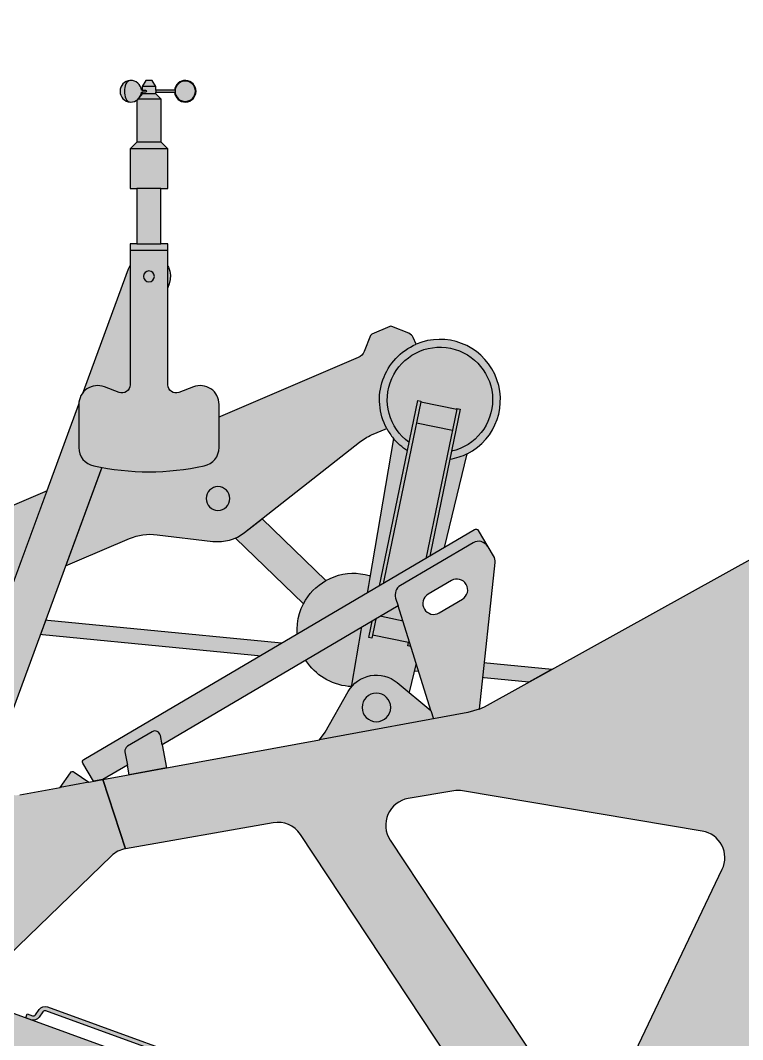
# Model space of a CAD drawing. Extents: x -6800 to 10151, y -13800 to 22163.
# Drawn here: x 7633 to 8971, y 20274 to 22163 of the extents above; entities that cross this region are included whole.
import ezdxf
from ezdxf.enums import TextEntityAlignment as Align

# ---------------------------------------------------------------- set-up
doc = ezdxf.new("R2010")
doc.units = 0
doc.header["$LTSCALE"] = 46.255
doc.set_wipeout_variables(frame=1)
doc.layers.get('0').update_dxf_attribs({"color": 190, "linetype": 'CONTINUOUS'})
doc.layers.get('Defpoints').update_dxf_attribs({"linetype": 'CONTINUOUS'})
doc.layers.add('Техника. Кран LR 1200', color=250, linetype='CONTINUOUS')
doc.layers.add('Техника. Кран LR 1200 Штриховка', color=7, linetype='CONTINUOUS', true_color=0xffd147)
doc.styles.get("Standard").update_dxf_attribs({"font": 'txt', "width": 0.64})

# ---------------------------------------------------------------- blocks, each defined once
blk = doc.blocks.new('LR 1200-20250102.103219')
at = {"color": 0, "linetype": 'ByBlock', "lineweight": -2, "transparency": 16777216}
blk.add_wipeout([(-102.30769230808079, -351.2005176275889), (-113.30757250909039, -346.8019744087615), (-122.21000947063078, -338.9858907967307), (-127.99507790164176, -328.64773186329484), (-129.99999999995623, -316.97190922571826), (-129.99999999995634, -316.97190922571826), (-129.9999999999709, -237.28336810521068), (-129.9999999999709, -237.28336810521068), (-125.97456731117876, -220.98685989384245), (-114.82421829234573, -208.4389515034611), (-99.11380891100868, -202.52597211181865), (-82.45712176591041, -204.60805317784616), (-55.37551924315625, -215.00370639740498), (-55.37551924315625, -215.00370639740498), (-48.23693903811568, -215.8960268542786), (-41.50390644611633, -213.3618928292857), (-36.72518543805501, -207.98421780482897), (-35.00000000002183, -200.9999999999527), (-35.00000000001461, 59.999999999989086), (-22.249999999934573, 59.999999999992724), (-22.24999999992724, 163.00000000006185), (-34.99984981246962, 163), (-34.99999999998539, 236), (-22.5, 248.50000000007628), (-22.4999999999782, 328.00000000001796), (-12.49999999994904, 338.0000000000073), (-12.498277126011033, 341.00000000007276), (-47.33896267916856, 341.00000000002524), (-47.33896267916856, 341.00000000002524), (-56.47007082053892, 326.1466211214547), (-73.78534581851522, 324.1018101902862), (-86.12517867462657, 336.41962351420875), (-84.11129641822197, 353.7385229670349), (-69.27424956417002, 362.8961449646081), (-52.89019372155775, 356.93269678876754), (-47.33896267925593, 345.00000000005093), (-12.498276831305759, 345.00000000000364), (-12.499999999956344, 351.7416697508597), (-5.999999999941821, 362.9999999999782), (5.999836457609433, 362.9999999999927), (12.500000000014523, 351.7416697508452), (12.499999999985391, 345.0000000000073), (13.736667434473901, 345.00000000004366), (13.736667434473901, 345.00000000004366), (22.87215895354015, 359.84625668674335), (40.18494731862626, 361.87994838610234), (52.512190634693866, 349.55486765091973), (50.481536433188694, 332.24172274838315), (35.63688276416798, 323.1036266474914), (19.264558849213017, 329.08823628606433), (13.735497008230567, 341.0000000000582), (12.500000000080007, 340.9999999999818), (12.500000000021828, 337.9999999999891), (15.188074029501877, 335.311925970487), (22.500000000014552, 326.4067345821859), (22.49999999998542, 248.5000000000182), (35.00000000005821, 236.0000000000217), (34.9998498124842, 163.00000000003274), (22.250000000043627, 162.9999999999709), (22.25000000003638, 60.000000000007276), (35.000000000029104, 60.0000000000108), (35.00000000003638, -201.00000000000364), (35.00000000003638, -201.00000000000364), (36.72518543806632, -207.98421780487251), (41.50390644612378, -213.3618928293219), (48.236939038117356, -215.89602685430737), (55.37551924314897, -215.00370639742687), (55.37551924314897, -215.00370639742687), (82.45712176594677, -204.60805317780262), (82.45712176594677, -204.60805317780262), (99.11380891106202, -202.52597211178568), (114.824218292411, -208.43895150344053), (125.97456731125247, -220.98685989383517), (130.0000000000509, -237.28336810521802), (130.0000000000509, -237.28336810521796), (130.00000000002908, -316.9719092257619), (130.00000000002908, -316.9719092257619), (127.99507790156422, -328.6477318635067), (122.21000947033224, -338.9858907970378), (113.30757250853424, -346.80197440906494), (102.30769230727302, -351.200517627778), (102.3076923072731, -351.200517627778), (102.30769230727302, -351.20051762777797), (51.438051879571645, -359.29265007672547), (-4.143032583669992e-10, -361.9999999999577), (-51.438051880395165, -359.29265007663014), (-102.30769230808158, -351.20051762758857)], dxfattribs=at)
at = {"layer": 'Техника. Кран LR 1200 Штриховка', "transparency": 16777216}
h = blk.add_hatch(color=256, dxfattribs=at)
h.dxf.hatch_style = 1
edge = h.paths.add_edge_path()
edge.add_arc((-95.00000000014704, -316.9719092258554), 34.99999999980933, 179.9999999997756, 257.9484765983774, ccw=False)
edge.add_line((-129.9999999999563, -316.9719092257183), (-129.9999999999709, -237.2833681052107))
edge.add_arc((-95.00000000000331, -237.2833681052107), 34.99999999996759, 68.99999999996669, 180.0000000000001, ccw=False)
edge.add_line((-82.45712176591041, -204.6080531778462), (-55.3755192431563, -215.003706397405))
edge.add_arc((-49.99999999996967, -201.0000000000056), 14.99999999994784, 248.9999999998943, 360.0000000002021)
edge.add_line((-35.00000000002183, -200.9999999999527), (-35.00000000001455, 59.99999999998909))
edge.add_line((-35.00000000001455, 59.99999999998909), (-22.24999999993452, 59.99999999999272))
edge.add_line((-22.24999999993452, 59.99999999999272), (-22.24999999992724, 163.0000000000618))
edge.add_line((-22.24999999992724, 163.0000000000618), (-34.99984981246962, 163))
edge.add_line((-34.99984981246962, 163), (-34.99999999998545, 236))
edge.add_line((-34.99999999998545, 236), (-22.5, 248.5000000000764))
edge.add_line((-22.5, 248.5000000000764), (-22.49999999997817, 328.0000000000182))
edge.add_line((-22.49999999997817, 328.0000000000182), (-12.49999999994907, 338.0000000000073))
edge.add_line((-12.49999999994907, 338.0000000000073), (-12.49827712601109, 341.0000000000728))
edge.add_line((-12.49827712601109, 341.0000000000728), (-47.33896267916862, 341.0000000000255))
edge.add_arc((-67.23871142132897, 342.9999999996038), 19.99999999998565, 5.7391704785583215, 354.26082952394313, ccw=False)
edge.add_line((-47.33896267925593, 345.0000000000509), (-12.4982768313057, 345.0000000000036))
edge.add_line((-12.4982768313057, 345.0000000000036), (-12.49999999995634, 351.7416697508597))
edge.add_line((-12.49999999995634, 351.7416697508597), (-5.999999999941792, 362.9999999999782))
edge.add_line((-5.999999999941792, 362.9999999999782), (5.99983645760949, 362.9999999999927))
edge.add_line((5.99983645760949, 362.9999999999927), (12.50000000001455, 351.7416697508452))
edge.add_line((12.50000000001455, 351.7416697508452), (12.49999999998545, 345.0000000000073))
edge.add_line((12.49999999998545, 345.0000000000073), (13.73666743447393, 345.0000000000437))
edge.add_arc((33.62757262655492, 342.9941796194536), 19.99178393139405, -174.2752278316135, 174.241697590583, ccw=False)
edge.add_line((13.7354970082306, 341.0000000000582), (12.50000000008004, 340.9999999999818))
edge.add_line((12.50000000008004, 340.9999999999818), (12.50000000002183, 337.9999999999891))
edge.add_line((12.50000000002183, 337.9999999999891), (15.18807402950188, 335.3119259704872))
edge.add_line((15.18807402950188, 335.3119259704872), (22.50000000001455, 326.4067345821859))
edge.add_line((22.50000000001455, 326.4067345821859), (22.49999999998545, 248.5000000000182))
edge.add_line((22.49999999998545, 248.5000000000182), (35.00000000005821, 236.0000000000218))
edge.add_line((35.00000000005821, 236.0000000000218), (34.99984981248417, 163.0000000000327))
edge.add_line((34.99984981248417, 163.0000000000327), (22.25000000004366, 162.9999999999709))
edge.add_line((22.25000000004366, 162.9999999999709), (22.25000000003638, 60.00000000000728))
edge.add_line((22.25000000003638, 60.00000000000728), (35.0000000000291, 60.00000000001091))
edge.add_line((35.0000000000291, 60.00000000001091), (35.00000000003638, -201.0000000000036))
edge.add_arc((49.99999999995448, -201.0000000000623), 14.9999999999181, 179.9999999997758, 291.0000000001816)
edge.add_line((55.37551924314903, -215.0037063974269), (82.4571217659468, -204.6080531778025))
edge.add_arc((95.00000000002949, -237.2833681052286), 35.00000000002144, 1.750777300912887e-11, 110.99999999998161, ccw=False)
edge.add_line((130.0000000000509, -237.283368105218), (130.0000000000291, -316.9719092257619))
edge.add_arc((94.99999999988384, -316.9719092255848), 35.00000000014526, 282.05152340059385, 359.99999999971004, ccw=False)
edge.add_arc((3.92239078169348e-11, 128.0000000001586), 490.0000000001164, 257.9484765987999, 282.0515234010942, ccw=False)
at = {"color": 0, "linetype": 'ByBlock', "lineweight": -2, "transparency": 16777216}
blk.add_lwpolyline([(-102.3076923080807, -351.2005176275889, -0.3538655878444235), (-129.9999999999563, -316.9719092257183), (-129.9999999999709, -237.2833681052107, -0.5261254514922199), (-82.45712176591041, -204.6080531778462), (-55.3755192431563, -215.003706397405, 0.5261254514937489), (-35.00000000002183, -200.9999999999527), (-35.00000000001455, 59.99999999998909), (-22.24999999993452, 59.99999999999272), (-22.24999999992724, 163.0000000000618), (-34.99984981246962, 163), (-34.99999999998545, 236), (-22.5, 248.5000000000764), (-22.49999999997817, 328.0000000000182), (-12.49999999994907, 338.0000000000073), (-12.49827712601109, 341.0000000000728), (-47.33896267916862, 341.0000000000255, -19.94987437092417), (-47.33896267925593, 345.0000000000509), (-12.4982768313057, 345.0000000000036), (-12.49999999995634, 351.7416697508597), (-5.999999999941792, 362.9999999999782), (5.99983645760949, 362.9999999999927), (12.50000000001455, 351.7416697508452), (12.49999999998545, 345.0000000000073), (13.73666743447393, 345.0000000000437, -19.9416367404538), (13.7354970082306, 341.0000000000582), (12.50000000008004, 340.9999999999818), (12.50000000002183, 337.9999999999891), (15.18807402950188, 335.3119259704872), (22.50000000001455, 326.4067345821859), (22.49999999998545, 248.5000000000182), (35.00000000005821, 236.0000000000218), (34.99984981248417, 163.0000000000327), (22.25000000004366, 162.9999999999709), (22.25000000003638, 60.00000000000728), (35.0000000000291, 60.00000000001091), (35.00000000003638, -201.0000000000036, 0.5261254514942951), (55.37551924314903, -215.0037063974269), (82.4571217659468, -204.6080531778025, -0.5261254514918341), (130.0000000000509, -237.283368105218), (130.0000000000291, -316.9719092257619, -0.3538655878469485), (102.3076923072731, -351.200517627778, -0.1055588502553289)], format="xyb", close=True, dxfattribs=at)
for points in [[(35.92867063972517, 362.8661355489894, -0.2317459546278498), (42.64004295619088, 356.5463321789575, -0.1964544994302939), (42.64004305648996, 329.4536680368692, -0.2234260035067952), (36.11929418041836, 323.1568574150078)], [(12.49999999998545, 345.0000000000073), (6.249138584607863, 345.0000000000437, 0.9009649281915321), (6.249138584993489, 341.0000000000218), (12.50000000008004, 340.9999999999818)]]:
    blk.add_lwpolyline(points, format="xyb", dxfattribs=at)
for points in [[(-12.49999999995634, 351.7416697508597), (12.50000000001455, 351.7416697508452)], [(-12.4982768313057, 345.0000000000036), (-12.49827712601109, 341.0000000000728)], [(-22.49999999997817, 328.0000000000182), (20.43512835063302, 328.0000000000255)], [(-12.49999999994907, 338.0000000000073), (12.50000000002183, 337.9999999999891)], [(-22.5, 248.5000000000764), (22.49999999998545, 248.5000000000182)], [(-34.99999999998545, 236), (35.00000000005821, 236.0000000000218)], [(-22.24999999992724, 163.0000000000618), (22.25000000004366, 162.9999999999709)], [(22.25000000003638, 60.00000000000728), (-22.24999999993452, 59.99999999999272)], [(-35.00000000002183, 48.00000000001819), (34.99999999999272, 48.00000000004366)]]:
    blk.add_lwpolyline(points, dxfattribs=at)
for centre, radius in [((-67.2387114213052, 343.0000000000618), 18.89444362769526), ((0, 0), 9.999999999990097)]:
    blk.add_circle(centre, radius, dxfattribs=at)
blk = doc.blocks.new('LR 1200-20250102.103319')
at = {"color": 0, "linetype": 'ByBlock', "lineweight": -2, "transparency": 16777216}
blk.add_wipeout([(-7010.976742497188, 1019.3197386293177), (-7010.976742497188, 1019.3197386293177), (-6977.533828170034, 1042.677210266796), (-6955.516135842236, 1077.0170009555468), (-6948.246789326368, 1117.1562162097234), (-6956.822948949189, 1157.0366561033961), (-6969.773451468747, 1179.1561841012658), (-6791.564261816806, 1870.4680359828008), (-6816.812532296711, 1875.0063677010912), (-6820.156152926109, 1871.7228964860033), (-6992.951268922676, 1201.4134030802747), (-6992.951268922676, 1201.4134030802747), (-7009.840095665337, 1211.0558678348516), (-7028.21749686383, 1217.4183139427955), (-7047.453040820226, 1220.2824794387961), (-7066.8868574851, 1219.5501099125972), (-7066.8868574851, 1219.5501099125972), (-7138.2751532529, 1379.7603720051193), (-7153.879861507397, 1367.1012364626004), (-7188.830923887101, 1345.4070327834925), (-7121.668284810839, 1195.0757310612894), (-7121.668284810839, 1195.0757310612894), (-7146.852093609858, 1162.9856114856975), (-7157.905968517707, 1123.7196994305482), (-7153.16155145306, 1083.2043874273318), (-7133.334915884905, 1047.5546395734018), (-7101.4184900749515, 1022.1510618033531), (-7062.229410762222, 1010.8278086214314), (-7042.026132714316, 1011.0414304865694), (-7110.570774313906, 745.1419939128027), (-7073.299583369109, 777.5560079158022)], dxfattribs=at)
at = {"layer": 'Техника. Кран LR 1200 Штриховка', "transparency": 16777216}
h = blk.add_hatch(color=256, dxfattribs=at)
h.dxf.hatch_style = 1
edge = h.paths.add_edge_path()
edge.add_line((-7073.299583369109, 777.5560079158022), (-7010.976742497187, 1019.319738629318))
edge.add_arc((-7053.232790034239, 1115.441673932351), 104.9999999993053, 293.73071266149, 397.3588302911445)
edge.add_line((-6969.773451468747, 1179.156184101266), (-6791.564261816806, 1870.468035982802))
edge.add_line((-6791.564261816806, 1870.468035982802), (-6816.81253229671, 1875.006367701091))
edge.add_line((-6816.81253229671, 1875.006367701091), (-6820.156152926109, 1871.722896486004))
edge.add_line((-6820.156152926109, 1871.722896486004), (-6992.951268922676, 1201.413403080274))
edge.add_arc((-7053.232790033983, 1115.441673933342), 105.0000000000312, 54.96269050264056, 97.47183082075091)
edge.add_line((-7066.8868574851, 1219.550109912598), (-7138.2751532529, 1379.760372005119))
edge.add_line((-7138.2751532529, 1379.760372005119), (-7153.879861507397, 1367.1012364626))
edge.add_line((-7153.879861507397, 1367.1012364626), (-7188.830923887101, 1345.407032783492))
edge.add_line((-7188.830923887101, 1345.407032783492), (-7121.668284810839, 1195.07573106129))
edge.add_arc((-7053.232790033995, 1115.441673933295), 105.0000000000772, 130.674930018769, 276.1268524498456)
edge.add_line((-7042.026132714316, 1011.04143048657), (-7110.570774313906, 745.1419939128027))
edge.add_line((-7110.570774313906, 745.1419939128027), (-7073.299583369109, 777.5560079158022))
at = {"color": 0, "linetype": 'ByBlock', "lineweight": -2, "transparency": 16777216}
blk.add_lwpolyline([(-7073.299583369109, 777.5560079158022), (-7010.976742497187, 1019.319738629318, 0.4857255329728722), (-6969.773451468747, 1179.156184101266), (-6791.564261816806, 1870.468035982802), (-6816.81253229671, 1875.006367701091), (-6820.156152926109, 1871.722896486004), (-6992.951268922676, 1201.413403080274, 0.1876378502215689), (-7066.8868574851, 1219.550109912598), (-7138.2751532529, 1379.760372005119), (-7153.879861507397, 1367.1012364626), (-7188.830923887101, 1345.407032783492), (-7121.668284810839, 1195.07573106129, 0.736266751300996), (-7042.026132714316, 1011.04143048657), (-7110.570774313906, 745.1419939128027)], format="xyb", close=True, dxfattribs=at)
blk.add_lwpolyline([(-7066.8868574851, 1219.550109912598, 0.1458980337475302), (-7121.668284810839, 1195.07573106129)], format="xyb", dxfattribs=at)
blk.add_wipeout([(-6923.22267733666, 1078.599720570402), (-6897.417083275472, 1065.9217855982438), (-6882.115278856204, 1041.5801853730418), (-6881.877690201034, 1012.8294937006672), (-6896.775126312591, 988.2383343682736), (-6922.367675731082, 975.1356577611405), (-6938.4782086403575, 974.4422533848774), (-7432.012206290206, 1029.2915674896985), (-7432.012206290206, 1029.2915674896985), (-7467.6670578502435, 1006.8253359358382), (-7509.100363172967, 999.1259067340202), (-7550.445927244575, 1007.2833776411358), (-7585.849977600847, 1030.1428006078354), (-7610.299950989809, 1064.467701208987), (-7620.334180260729, 1105.3983039768227), (-7614.532002851016, 1147.1395873460028), (-7593.714900511277, 1183.7817522680803), (-7590.162542908803, 1187.7536051472998), (-7599.8526394373985, 1196.8443142618057), (-7599.8526394373985, 1196.8443142618057), (-7601.78963850566, 1199.0566988790488), (-7603.25780422209, 1201.6044627052647), (-7604.20071588465, 1204.3896967495912), (-7604.582137980296, 1207.3053661873055), (-7604.582137980296, 1207.3053661873055), (-7605.671226373801, 1241.4301358824014), (-7605.671226373801, 1241.4301358824014), (-7605.606317258627, 1242.4081557117383), (-7605.351853150483, 1243.3547200241192), (-7604.91761296234, 1244.233452883871), (-7604.320284301095, 1245.0105850800028), (-7604.320284301095, 1245.0105850800028), (-7579.7866495189965, 1271.1618221554013), (-7579.7866495189965, 1271.1618221554013), (-7579.049187390049, 1271.8074889334289), (-7578.1999320494815, 1272.296877681148), (-7577.271519903763, 1272.6111814634373), (-7576.299629310997, 1272.7383217622041), (-7576.299629310997, 1272.7383217622041), (-7544.244882180501, 1273.761345605803), (-7544.244882180501, 1273.761345605803), (-7540.357319809366, 1274.2699068008374), (-7536.643671226427, 1275.527121929997), (-7533.246649864104, 1277.4846769209194), (-7530.296801348297, 1280.0673440331007), (-7043.5416678724, 1798.9162225733012), (-7043.5416678724, 1798.9162225733012), (-7041.152353227386, 1802.0247513577874), (-7039.415392474843, 1805.5396827968038), (-7038.397536042387, 1809.3259400463544), (-7038.137899581896, 1813.2380193637032), (-7038.137899581896, 1813.2380193637032), (-7039.1609234256985, 1845.2927664827034), (-7039.1609234256985, 1845.2927664827034), (-7039.096014310584, 1846.270786312039), (-7038.841550202478, 1847.2173506244249), (-7038.407310014349, 1848.0960834841794), (-7037.809981353102, 1848.8732156803012), (-7037.809981353102, 1848.873215680302), (-7017.615275571901, 1870.3994405239023), (-7017.615275571901, 1870.3994405239023), (-7016.845285806727, 1871.0681803441498), (-7015.955621473164, 1871.566772922563), (-7014.983296065996, 1871.8744748696358), (-7013.968762101998, 1871.9784845882018), (-7013.968762101998, 1871.9784845882018), (-6975.792690491195, 1871.9784845882018), (-6975.792690491195, 1871.9784845882018), (-6974.778156527201, 1872.0824943067696), (-6973.805831120033, 1872.3901962538434), (-6972.916166786472, 1872.8887888322538), (-6972.146177021299, 1873.5575286525013), (-6972.146177021299, 1873.5575286525013), (-6968.0861414053, 1879.3468386975032), (-6954.4023176626, 1893.9328925771038), (-6952.7380377793015, 1895.1139033948016), (-6849.042280226298, 1968.6987689250013), (-6849.042280226298, 1968.6987689250013), (-6823.8387233195335, 1976.9921831343022), (-6798.343580626607, 1969.6438704662837), (-6781.420348668919, 1949.2085035719533), (-6778.952462161638, 1922.7905260530974), (-6791.470299325643, 1899.892711491228), (-6865.609883356599, 1827.0868471163017), (-6874.179021324802, 1818.6718619922035), (-6887.862845067495, 1804.085808112603), (-6888.592147761512, 1804.7699992997736), (-6889.960530135795, 1803.3113939118007), (-6926.093640897321, 1717.469533989271), (-7069.997926341799, 1563.9020575304025), (-7069.997926341799, 1563.9020575304025), (-7078.304484817738, 1553.7974121230504), (-7085.221058645664, 1542.6949899096167), (-7090.629303329748, 1530.7847564123444), (-7094.436682303996, 1518.270499028506), (-7118.174289025199, 1416.8420174630014), (-7118.174289025199, 1416.8420174630014), (-7123.227529808659, 1401.9956991172635), (-7131.0800470142385, 1388.4204869872542), (-7141.4300728094695, 1376.638068862068), (-7153.879861507397, 1367.1012364626), (-7153.879861507397, 1367.1012364626), (-7383.890379549397, 1224.3331863090057), (-7383.890379549397, 1224.3331863090057), (-7389.334346611367, 1220.7021041209928), (-7394.529173584382, 1216.722743877389), (-7399.452615421816, 1212.4121458096802), (-7404.083589189861, 1207.7887685605674), (-7424.864254959139, 1185.637949004165), (-7424.864254959139, 1185.637949004165), (-7421.253571162937, 1181.3768665549615), (-7417.859799763715, 1176.9410828806967), (-7414.691380241196, 1172.3416286908628), (-7411.756191680084, 1167.5899417035102)], dxfattribs=at)
at = {"layer": 'Техника. Кран LR 1200 Штриховка', "transparency": 16777216}
h = blk.add_hatch(color=256, dxfattribs=at)
h.dxf.hatch_style = 1
edge = h.paths.add_edge_path()
edge.add_arc((-6932.660924630607, 1026.786161046404), 52.66617000056656, -96.34159117604958, 79.67631513578289, ccw=False)
edge.add_line((-6938.478208640357, 974.4422533848774), (-7432.012206290206, 1029.291567489699))
edge.add_arc((-7508.480641183101, 1111.124192188101), 111.9999999999928, 136.8279682442913, 313.0592177933619, ccw=False)
edge.add_line((-7590.162542908802, 1187.7536051473), (-7599.852639437398, 1196.844314261805))
edge.add_arc((-7589.589771630708, 1207.783854671346), 14.99999999965254, 181.8280014853881, 226.8279682448578, ccw=False)
edge.add_line((-7604.582137980295, 1207.305366187305), (-7605.671226373801, 1241.430135882401))
edge.add_arc((-7600.673770830625, 1241.589629143983), 5.00000000065047, 136.8279682459256, 181.8279682393281, ccw=False)
edge.add_line((-7604.320284301095, 1245.010585080003), (-7579.786649518996, 1271.161822155402))
edge.add_arc((-7576.140136049137, 1267.740866219705), 4.999999999983894, 91.82796824276261, 136.8279682438302, ccw=False)
edge.add_line((-7576.299629310997, 1272.738321762205), (-7544.244882180501, 1273.761345605802))
edge.add_arc((-7544.882855227633, 1293.751167775415), 19.99999999954003, 271.8279682419151, 316.8279682446304)
edge.add_line((-7530.296801348297, 1280.067344033101), (-7043.5416678724, 1798.916222573302))
edge.add_arc((-7058.127721752267, 1812.600046316175), 20.00000000031031, 316.8279682445024, 361.8279682429819)
edge.add_line((-7038.137899581896, 1813.238019363704), (-7039.160923425698, 1845.292766482704))
edge.add_arc((-7034.163467883154, 1845.452259744631), 5.000000000029725, 136.8279682447461, 181.8279682435201, ccw=False)
edge.add_line((-7037.809981353101, 1848.873215680302), (-7017.615275571901, 1870.399440523903))
edge.add_arc((-7013.968762101983, 1866.978484588108), 5.000000000094566, 90.00000000017718, 136.8279682434838, ccw=False)
edge.add_line((-7013.968762101998, 1871.978484588202), (-6975.792690491195, 1871.978484588202))
edge.add_arc((-6975.792690491213, 1876.978484588288), 5.000000000085493, 270.0000000002084, 316.8279682435222)
edge.add_line((-6972.146177021299, 1873.557528652502), (-6968.0861414053, 1879.346838697504))
edge.add_line((-6968.0861414053, 1879.346838697504), (-6954.4023176626, 1893.932892577104))
edge.add_line((-6954.4023176626, 1893.932892577104), (-6952.738037779302, 1895.113903394802))
edge.add_line((-6952.738037779302, 1895.113903394802), (-6849.042280226298, 1968.698768925002))
edge.add_arc((-6822.999999999968, 1931.999999999996), 44.99999999997407, -45.52001889071852, 125.36037753370559, ccw=False)
edge.add_line((-6791.470299325643, 1899.892711491229), (-6865.609883356599, 1827.086847116301))
edge.add_line((-6865.609883356599, 1827.086847116301), (-6874.179021324802, 1818.671861992203))
edge.add_line((-6874.179021324802, 1818.671861992203), (-6887.862845067495, 1804.085808112603))
edge.add_line((-6887.862845067495, 1804.085808112603), (-6888.592147761512, 1804.769999299773))
edge.add_line((-6888.592147761512, 1804.769999299773), (-6889.960530135795, 1803.311393911801))
edge.add_line((-6889.960530135795, 1803.311393911801), (-6926.093640897321, 1717.469533989271))
edge.add_line((-6926.093640897321, 1717.469533989271), (-7069.997926341799, 1563.902057530402))
edge.add_arc((-6997.067656943378, 1495.482938816727), 100.0000000004108, 136.8279682444337, 166.8279682441965)
edge.add_line((-7094.436682303996, 1518.270499028506), (-7118.174289025199, 1416.842017463001))
edge.add_arc((-7196.069509313287, 1435.072065632131), 79.9999999998663, 301.82796824425986, 346.8279682443338, ccw=False)
edge.add_line((-7153.879861507397, 1367.1012364626), (-7383.890379549397, 1224.333186309006))
edge.add_arc((-7331.153319792617, 1139.369649847759), 99.99999999895921, 121.8279682441777, 136.8279682443339)
edge.add_line((-7404.083589189861, 1207.788768560567), (-7424.864254959139, 1185.637949004165))
edge.add_arc((-7508.480641183097, 1111.124192188097), 111.9999999999925, 30.275506166422588, 41.7054521444926, ccw=False)
edge.add_line((-7411.756191680084, 1167.589941703511), (-6923.222677336659, 1078.599720570402))
at = {"color": 0, "linetype": 'ByBlock', "lineweight": -2, "transparency": 16777216}
blk.add_lwpolyline([(-6889.960530135795, 1803.311393911801), (-6926.093640897321, 1717.469533989271), (-7069.997926341799, 1563.902057530402, 0.1316524975863428), (-7094.436682303996, 1518.270499028506), (-7118.174289025199, 1416.842017463001, -0.1989123673799945), (-7153.879861507397, 1367.1012364626), (-7383.890379549397, 1224.333186309006, 0.06554346281592284), (-7404.083589189861, 1207.788768560567), (-7424.864254959139, 1185.637949004165, -0.04991393768770755), (-7411.756191680084, 1167.589941703511), (-6923.222677336659, 1078.599720570402, -0.9658397786880392), (-6938.478208640357, 974.4422533848774), (-7432.012206290206, 1029.291567489699, -0.9676406570779218), (-7590.162542908802, 1187.7536051473), (-7599.852639437398, 1196.844314261805, -0.198912216601846), (-7604.582137980295, 1207.305366187305), (-7605.671226373801, 1241.430135882401, -0.1989123673497365), (-7604.320284301095, 1245.010585080003), (-7579.786649518996, 1271.161822155402, -0.1989123673844941), (-7576.299629310997, 1272.738321762205), (-7544.244882180501, 1273.761345605802, 0.1989123673919741), (-7530.296801348297, 1280.067344033101), (-7043.5416678724, 1798.916222573302, 0.1989123673727657)], format="xyb", dxfattribs=at)
for points in [[(-7493.2346626617, 1149.3179434954), (-7494.104181773189, 1143.381283111405), (-7492.804341572897, 1143.190900670306), (-7502.658891503597, 1075.908749651906), (-7503.958731703897, 1076.099132093004), (-7504.828250815495, 1070.162471709104), (-7060.978006288766, 1005.153485965006), (-7060.108572345096, 1011.090158822102), (-7066.025157410797, 1011.956737581306), (-7056.170607480097, 1079.238888599706), (-7050.254022414389, 1078.372309840503), (-7049.384503302892, 1084.308970224403), (-7493.2346626617, 1149.3179434954)], [(-7492.804341572897, 1143.190900670306), (-7056.170607480097, 1079.238888599706)], [(-7453.537002482699, 1137.439569182599), (-7463.391552413399, 1070.157418164206)], [(-7093.379605854825, 1084.688743082756), (-7103.234155785482, 1017.406592064348)], [(-7502.658891503597, 1075.908749651906), (-7066.025157410797, 1011.956737581306)]]:
    blk.add_lwpolyline(points, dxfattribs=at)
blk.add_circle((-7196, 1435), 21.99999999999719, dxfattribs=at)
for radius, start, end in [(97.5500000000053, 15.87509464031505, 327.4596293197484), (111.9999999999928, 41.70545214448954, 136.8279682442913), (111.9999999999928, 12.59219440770474, 30.27550616641962), (111.9999999999928, 313.0592177933619, 330.7425295523712)]:
    blk.add_arc((-7508.480641183101, 1111.124192188101), radius, start, end, dxfattribs=at)
blk.add_wipeout([(-6050, 1682.1405429541337), (-153.00884788092253, 1923.820508204959), (-158.72945540631144, 2063.4033318242764), (-6050, 1821.9578177015392), (-6050, 1850.0000000000036), (-6070, 1850.0000000000036), (-6207.485252792598, 2016.4265761967035), (-6207.485252792598, 2016.4265761967035), (-6234.555396749683, 2040.5861096176723), (-6267.611505899633, 2055.5450332702276), (-6303.6283067560125, 2059.934316246752), (-6339.309565264099, 2053.3522542404025), (-6423.518888776402, 2111.245852174401), (-6423.518888776402, 2111.245852174401), (-6430.114550601744, 2115.5033504380135), (-6436.946534709783, 2119.3702664606917), (-6443.991738293087, 2122.833524009411), (-6451.226337528424, 2125.881411849048), (-6450, 2129.0465032459033), (-6450, 2362.089767875301), (-6450, 2362.089767875301), (-6526.48997819921, 2364.3162110442317), (-6601.778777489606, 2350.631529260907), (-6672.592814770034, 2321.630737234722), (-6735.853071143265, 2278.5747994596204), (-6788.80896872534, 2223.3358030406325), (-6829.157966725801, 2158.315558697359), (-6855.145676719709, 2086.341169201007), (-6857.354090100795, 2076.857363266199), (-6752.001330185165, 2038.6816630469802), (-6757.294709381698, 2036.407921860704), (-6751.374593379398, 2022.6256061439053), (-6844.707092008495, 1982.535157628503), (-6844.707092008495, 1982.535157628503), (-6867.6327181302395, 1964.1390801409962), (-6877.810354676939, 1936.5634438958677), (-6872.33306678038, 1907.6843975594911), (-6852.765276504241, 1885.750369573061), (-6832.730212969524, 1877.8675424946377), (-6726.248938805889, 1858.5981858897067), (-6729.403691277017, 1843.9444667899916), (-6729.403691277017, 1843.9444667899916), (-6688.6411799409425, 1830.04074166777), (-6652.198095515187, 1807.0886720391882), (-6622.049547655939, 1776.3321936211923), (-6599.829500363092, 1739.4382184897222), (-6599.829500363092, 1739.4382184897222), (-7539.128453475998, 1736.2604024115572), (-7539.128453475998, 1736.2604024115572), (-7562.833034551684, 1728.380501649106), (-7577.240275691148, 1707.9738507051297), (-7576.731352849996, 1682.9990434477822), (-7561.504745936278, 1663.1962547074327), (-7538.858949287773, 1656.2608563660324), (-6571.061922746398, 1659.5211917663037), (-6550.321734775898, 1600.3296319673027), (-6554.6904795763985, 1592.0048643584014), (-6592.944079772395, 1526.7998640243968), (-6625.153776010498, 1518.1693019287923), (-6625.153776010498, 1518.1693019287923), (-6626.9034879300325, 1517.3064394987923), (-6628.189807803907, 1515.8396727973231), (-6628.816905091842, 1513.9923037584103), (-6628.689309916401, 1512.0455775717928), (-6620.1959289691, 1480.3478483481958), (-6633.771157154908, 1457.2082548496037), (-6527.643267036496, 1374.0550671590026), (-6527.643267036496, 1374.0550671590026), (-6523.4724046898755, 1380.1807989908611), (-6518.441914850368, 1385.6227522399204), (-6512.662308693485, 1390.2613765900478), (-6506.2605541867015, 1393.9947694739003), (-6241.918557339399, 1522.9229758629008), (-6241.918557339399, 1522.9229758629008), (-6217.383202187804, 1527.9147502856358), (-6193.504036788311, 1520.3856783557094), (-6176.269014643021, 1502.2237545602056), (-6170, 1477.9832735478994), (-6170, 1477.9832735478976), (-6170, 609.5), (-6170, 609.5), (-6170.6899083165645, 613.6787130489392), (-6172.686406576214, 617.4138985771133), (-6175.777586970744, 620.3091049599334), (-6179.635352413665, 622.05703574176), (-6179.635352413665, 622.0570357417582), (-6191.294095225501, 625.1809864630031), (-6191.294095225501, 625.1809864630031), (-6192.777851165096, 625.8532675329097), (-6193.966766701463, 626.9668084493642), (-6194.734650647485, 628.4034182678879), (-6195, 630.0106155944013), (-6195, 630.0106155944013), (-6195, 1409.989384405606), (-6195, 1409.989384405606), (-6194.734650647482, 1411.5965817321194), (-6193.96676670146, 1413.0331915506413), (-6192.777851165096, 1414.1467324670957), (-6191.294095225501, 1414.8190135370023), (-6191.294095225501, 1414.8190135370023), (-6179.635352413701, 1417.9429642582036), (-6179.635352413701, 1417.9429642582036), (-6175.7775869707675, 1419.6908950400357), (-6172.686406576229, 1422.5861014228649), (-6170.689908316569, 1426.321286951048), (-6170, 1430.5), (-6170, 1430.5), (-6170, 1440.5), (-6178, 1440.5), (-6178, 1430.5), (-6178, 1430.5), (-6178.265349352518, 1428.8928026734866), (-6179.03323329854, 1427.4561928549647), (-6180.222148834906, 1426.3426519385102), (-6181.705904774499, 1425.6703708686036), (-6181.705904774499, 1425.6703708686036), (-6193.364647586335, 1422.5464201473587), (-6193.364647586335, 1422.5464201473587), (-6197.222413029258, 1420.7984893655357), (-6200.313593423787, 1417.9032829827156), (-6202.310091683437, 1414.1680974545452), (-6203, 1409.989384405606), (-6203, 1409.989384405606), (-6203, 630.0106155944013), (-6203, 630.0106155944013), (-6202.310091683437, 625.8319025454603), (-6200.313593423785, 622.096717017288), (-6197.222413029257, 619.2015106344679), (-6193.364647586335, 617.4535798526395), (-6193.364647586335, 617.4535798526395), (-6181.705904774499, 614.3296291314036), (-6181.705904774499, 614.3296291314036), (-6180.222148834902, 613.657348061497), (-6179.033233298536, 612.5438071450408), (-6178.265349352516, 611.1071973265152), (-6178, 609.4999999999982), (-6178, 609.5), (-6178, 599.5), (-6170, 599.5), (-6170, 563.6297711516017), (-6170, 563.6297711516017), (-6177.84, 536.7497711516007), (-6198.901376, 518.2993391516011), (-6226.5792804863995, 514.0645306268016), (-6252.193922612265, 525.3733815305786), (-6260.192843030862, 533.8886318140358), (-6310.880064423098, 490.5904766124513), (-6361.5672858153985, 447.29232141090324), (-6361.5672858153985, 447.29232141090324), (-6352.057311935099, 422.9945258159387), (-6356.0828559640595, 397.21434991953356), (-6372.547645564317, 376.97248297505575), (-6396.967841220191, 367.78137215494644), (-6396.967841220191, 367.78137215494644), (-6870.0493309142985, 322.2288057923997), (-6870.0493309142985, 322.2288057923997), (-6892.760016017568, 325.3195943859246), (-6911.7054853808, 338.2191053300103), (-6922.904703337206, 358.2167479199452), (-6924.004363918495, 381.1103919853995), (-6924.004363918495, 381.1103919853995), (-6841.947236971195, 823.8510297044995), (-6841.947236971195, 823.8510297044995), (-6841.023857784448, 827.8908141527772), (-6839.769122632309, 831.8402605961473), (-6838.191650284266, 835.6722403067179), (-6836.302276390001, 839.3604314350014), (-6836.302276390001, 839.3604314350014), (-6794.220025014991, 913.7405589304763), (-6794.220025014991, 913.7405589304763), (-6777.198203429639, 931.5217857331281), (-6753.754667194701, 939.0261208463908), (-6729.571327130912, 934.4347702771029), (-6710.509397187094, 918.8605202628023), (-6710.509397187096, 918.8605202628023), (-6361.5672858153985, 447.29232141090324), (-6260.192843030796, 533.8886318139994), (-6663.400189463799, 1078.7920869281006), (-6663.400189463799, 1078.7920869281006), (-6670.229174237644, 1091.5347642791148), (-6673.126929960867, 1105.698586887509), (-6671.851191668175, 1120.0993976605878), (-6666.508616622196, 1133.5332262657012), (-6666.508616622196, 1133.5332262657012), (-6527.643267036496, 1374.0550671590026), (-6633.771157154908, 1457.2082548496037), (-6840.165112580522, 1105.361940872208), (-6857.0916718344015, 1100.2664228871), (-6942.5637809822, 1085.9632971386018), (-6942.5637809822, 1085.9632971386018), (-6966.645298846084, 1076.2337323637094), (-6984.358674257108, 1057.238462824018), (-6992.384696532641, 1032.5369061975616), (-6989.2194140961, 1006.7577494923025), (-6989.2194140961, 1006.7577494923025), (-6961.986373692402, 929.8540157824027), (-7123.41346142671, 1053.578287402801), (-6731.885586370503, 1376.3289608734976), (-6694.232303684701, 1354.1494823556059), (-6658.811225557001, 1414.5263200731988), (-6674.405385246908, 1423.7119821238011), (-6633.771157154908, 1457.2082548496037), (-6624.874453853103, 1472.3730900232022), (-6649.654432687508, 1502.4336081085985), (-6649.654432687508, 1502.4336081085985), (-6651.165197790513, 1503.6679549715045), (-6653.03332684184, 1504.230197999037), (-6654.97441412805, 1504.0347407869995), (-6656.692946705807, 1503.1113399241003), (-6656.692946705807, 1503.1113399241003), (-7304.857596751506, 968.8056348907994), (-7304.857596751506, 968.8056348907994), (-7306.091943614401, 967.2948697877964), (-7306.654186641946, 965.4267407364841), (-7306.458729429948, 963.4856534502796), (-7305.535328567108, 961.7671208725005), (-7305.535328567108, 961.7671208725005), (-7270.551026451701, 919.3277687861992), (-7270.551026451701, 919.3277687861992), (-7268.331376326914, 917.0353124657795), (-7265.775386626453, 915.1250456496964), (-7262.948121363117, 913.6455951475764), (-7259.921550006598, 912.6346211215059), (-7259.921550006598, 912.6346211215041), (-6994.444468935697, 846.9581147159024), (-7002.348617946402, 839.2606523997019), (-7765.622808593194, 175.45625880160514), (-7765.622808593194, 175.45625880160514), (-7789.856069739623, 143.88492601047437), (-7799.856129439296, 105.36222093927972), (-7794.038978235783, 65.99014007130063), (-7773.326052879724, 32.00522101602655), (-7740.998280747515, 8.790674951815163), (-7702.176380944908, 0.02368597524218785), (-7690.201761414399, 0.48118509240157437), (-7372.5, 31.760874870400585), (-7372.5, -12.099999999998545), (-7244.5, -12.099999999998545), (-7244.5, 44.363261063603204), (-6868.394067416797, 81.39320021939784), (-6919.1632398019, -129.22275647720562), (-6919.1632398019, -129.22275647720562), (-6921.656968889135, -133.79012818522278), (-6926.107960669071, -136.4860957767687), (-6931.310905747934, -136.58060284552994), (-6935.856869018928, -134.0480572845354), (-6935.856869018928, -134.0480572845354), (-6935.856869018928, -134.0480572845354), (-6950.85286854529, -122.22751469977811), (-6967.965987767844, -113.75719125451724), (-6986.459041815428, -109.00196457371567), (-7005.535402119742, -108.16667640027481), (-7005.535402119742, -108.16667640027481), (-7005.535402119742, -108.16667640027481), (-7010.632335257806, -107.11746638050863), (-7014.511971631127, -103.6493270104329), (-7016.123722427961, -98.70141548652828), (-7015.031132477896, -93.61360492790118), (-7015.031132477896, -93.61360492790118), (-6928.106233454695, 75.51417071289325), (-6974.292904214599, 70.96680929179274), (-7082.973185059797, -140.4899121070066), (-7077.881682684296, -143.1067402902063), (-7077.881682684296, -143.1067402902063), (-7076.9364050289205, -144.41422313485964), (-7076.492421301251, -145.96533231360445), (-7076.602716530408, -147.57495841840137), (-7077.254128080996, -149.0510086298018), (-7077.254128080996, -149.0510086298018), (-7077.254128080996, -149.0510086298018), (-7091.084742224306, -184.7133483063517), (-7089.294573252138, -222.92177216599157), (-7072.190111163502, -257.13471906398445), (-7042.699764756717, -281.4946826845371), (-7005.872496661283, -291.8310593907954), (-6968.013404070546, -286.3741860192822), (-6935.60424006535, -266.05831913472684), (-6914.193690159874, -234.36168348468163), (-6908.2183532439, -211.83762418430706), (-6908.2183532439, -211.83762418430706), (-6907.105217964749, -210.05344926046928), (-6905.42969020698, -208.78263965966653), (-6903.4114540624405, -208.19181551203474), (-6901.315127274691, -208.35844176300452), (-6901.315127274691, -208.35844176300452), (-6898.297264471796, -209.0859004005033), (-6827.301765587399, 85.43898972899478), (-6786.09359731985, 89.55837216774671), (-6786.09359731985, 89.55837216774671), (-6730.217742868956, 38.36804784703054), (-6686.2987517318115, -23.386973261971434), (-6656.283642231334, -92.96896530267259), (-6641.50304530072, -167.2932168566058), (-6640.687400794799, -178.0206494330996), (-6122.839209227699, 119.62899180489876), (-6103.708123997596, 93.58453175840259), (-6103.708123997596, 93.58453175840259), (-6100.85292661339, 90.12272693815248), (-6097.627949584137, 87.00250773478183), (-6094.073779739005, 84.26314258419916), (-6090.235146849096, 81.93910681580019), (-6090.235146849096, 81.93910681580019), (-6046.716155478796, 58.822447655604265), (-6046.716155478796, 58.822447655604265), (-6029.436781351686, 30.443610659216574), (-6001.01819220982, 13.229693304983812), (-5967.863635510877, 11.059317856135749), (-5937.443462081668, 24.421511090376953), (-5933.182689731999, 27.960212728503393), (-5904.588810426198, 53.68454000590282), (-5904.588810426198, 53.68454000590282), (-5898.812233421735, 56.916793049244006), (-5892.2069044177415, 57.34798949368087), (-5886.059139360756, 54.89415852379534), (-5881.566148597689, 50.03315701919928), (-5881.566148597689, 50.03315701919928), (-5872.886751345897, 35), (-5872.886751345897, 35), (-5871.297565119937, 32.92893218812969), (-5869.226497308083, 31.3397459621483), (-5866.814687759115, 30.3407417371036), (-5864.226497308096, 30), (-5864.226497308096, 30), (-5790, 30), (-5790, 30), (-5786.173165676349, 30.761204674885448), (-5782.928932188133, 32.92893218813333), (-5780.761204674886, 36.17316567634771), (-5780, 40), (-5780, 40), (-5780, 75.85786437630304), (-5780, 75.85786437630304), (-5780.1921471959595, 77.80876759644525), (-5780.761204674871, 79.68469869991895), (-5781.68530387695, 81.41356670644745), (-5782.928932188101, 82.92893218810059), (-5782.928932188101, 82.92893218810059), (-5813.419395781995, 113.41939578200254), (-5813.419395781995, 113.41939578200254), (-5816.925393482921, 118.94322880091931), (-5817.746563159464, 125.43402470451474), (-5815.72668275112, 131.65695281238914), (-5811.250021049571, 136.42814250780793), (-5811.250021049571, 136.42814250780793), (-5811.250021049571, 136.42814250780793), (-5798.3216704717925, 143.8770398028355), (-5784.428897813344, 149.3193910809623), (-5769.880995537344, 152.63403419023052), (-5755.001841147496, 153.7471757880976), (-5755.001841147496, 153.7471757880994), (-5750.001841147496, 153.7471757880994), (-5750.001841147495, 165.74717578811396), (-158.7294554063037, -63.40333182426548), (-153.00884788091935, 76.17949179504649), (-6050, 317.8594570458663)], dxfattribs=at)
at = {"layer": 'Техника. Кран LR 1200 Штриховка', "transparency": 16777216}
h = blk.add_hatch(color=256, dxfattribs=at)
h.dxf.hatch_style = 1
edge = h.paths.add_edge_path()
edge.add_line((-6050, 317.8594570458663), (-6050, 1682.140542954134))
edge.add_line((-6050, 1682.140542954134), (-153.008847880923, 1923.820508204961))
edge.add_line((-153.008847880923, 1923.820508204961), (-158.7294554063119, 2063.403331824276))
edge.add_line((-158.7294554063119, 2063.403331824276), (-6050, 1821.957817701539))
edge.add_line((-6050, 1821.957817701539), (-6050, 1850.000000000004))
edge.add_line((-6050, 1850.000000000004), (-6070, 1850.000000000004))
edge.add_line((-6070, 1850.000000000004), (-6207.485252792598, 2016.426576196704))
edge.add_arc((-6299.961952444757, 1940.054252873173), 119.9361152797169, 39.55175974754205, 109.1517608600318)
edge.add_line((-6339.309565264099, 2053.352254240403), (-6423.518888776402, 2111.245852174401))
edge.add_arc((-6500.000000000341, 1999.99999999921), 135.0000000008629, 55.49162115408211, 68.82078141162845)
edge.add_line((-6451.226337528424, 2125.881411849048), (-6450, 2129.046503245903))
edge.add_line((-6450, 2129.046503245903), (-6450, 2362.089767875303))
edge.add_arc((-6498.864188664194, 1998.377893304717), 366.9796133812602, 82.34820867214091, 167.6517913278531)
edge.add_line((-6857.354090100795, 2076.857363266201), (-6752.001330185165, 2038.68166304698))
edge.add_line((-6752.001330185165, 2038.68166304698), (-6757.294709381698, 2036.407921860704))
edge.add_line((-6757.294709381698, 2036.407921860704), (-6751.374593379398, 2022.625606143905))
edge.add_line((-6751.374593379398, 2022.625606143905), (-6844.707092008495, 1982.535157628503))
edge.add_arc((-6823, 1932.000000000004), 55.00000000002296, 113.2456687828792, 259.8100000001572)
edge.add_line((-6832.730212969524, 1877.867542494638), (-6726.248938805889, 1858.598185889707))
edge.add_line((-6726.248938805889, 1858.598185889707), (-6729.403691277017, 1843.944466789992))
edge.add_arc((-6768.339661020508, 1663.088197171985), 185.0000000000195, 24.374735062303728, 77.85041368889802, ccw=False)
edge.add_line((-6599.829500363092, 1739.438218489722), (-7539.128453475998, 1736.260402411557))
edge.add_arc((-7538.993701381885, 1696.260629388795), 39.99999999999221, 90.19301852192035, 270.1930185219204)
edge.add_line((-7538.858949287773, 1656.260856366032), (-6571.061922746398, 1659.521191766304))
edge.add_line((-6571.061922746398, 1659.521191766304), (-6550.321734775898, 1600.329631967303))
edge.add_line((-6550.321734775898, 1600.329631967303), (-6554.690479576399, 1592.004864358401))
edge.add_line((-6554.690479576399, 1592.004864358401), (-6592.944079772395, 1526.799864024397))
edge.add_line((-6592.944079772395, 1526.799864024397), (-6625.153776010498, 1518.169301928792))
edge.add_arc((-6623.859680784968, 1513.339672797352), 4.999999999999662, 105.0000000002113, 195.0000000005531)
edge.add_line((-6628.689309916401, 1512.045577571793), (-6620.1959289691, 1480.347848348196))
edge.add_line((-6620.1959289691, 1480.347848348196), (-6633.771157154908, 1457.208254849604))
edge.add_line((-6633.771157154908, 1457.208254849604), (-6527.643267036496, 1374.055067159003))
edge.add_arc((-6484.341996847067, 1349.05506715862), 50.00000000037053, 116.000000000023, 149.9999999997382, ccw=False)
edge.add_line((-6506.260554186701, 1393.994769473902), (-6241.918557339399, 1522.922975862901))
edge.add_arc((-6220.000000000009, 1477.983273547901), 50.0000000000093, -1.5916157281026244e-12, 115.999999999913, ccw=False)
edge.add_line((-6170, 1477.983273547899), (-6170, 609.5))
edge.add_arc((-6183.000000000006, 609.4999999999983), 13.00000000000637, 7.51589537034703e-12, 74.99999999996697)
edge.add_line((-6179.635352413665, 622.05703574176), (-6191.294095225501, 625.180986463005))
edge.add_arc((-6190.000000000124, 630.0106155943581), 4.999999999875999, 179.999999999505, 255.00000000122168, ccw=False)
edge.add_line((-6195, 630.0106155944013), (-6195, 1409.989384405606))
edge.add_arc((-6190.000000000116, 1409.989384405643), 4.999999999883585, 104.9999999988407, 180.0000000004247, ccw=False)
edge.add_line((-6191.294095225501, 1414.819013537002), (-6179.635352413701, 1417.942964258204))
edge.add_arc((-6183.000000000062, 1430.500000000018), 13.00000000006157, 285.0000000000546, 359.9999999999218)
edge.add_line((-6170, 1430.5), (-6170, 1440.5))
edge.add_line((-6170, 1440.5), (-6178, 1440.5))
edge.add_line((-6178, 1440.5), (-6178, 1430.5))
edge.add_arc((-6182.999999999884, 1430.499999999963), 4.999999999883585, -75.00000000115938, 4.246771823090967e-10, ccw=False)
edge.add_line((-6181.705904774499, 1425.670370868604), (-6193.364647586335, 1422.546420147359))
edge.add_arc((-6190.00000000001, 1409.989384405609), 12.9999999999898, 104.9999999999775, 180.000000000015)
edge.add_line((-6203, 1409.989384405606), (-6203, 630.0106155944013))
edge.add_arc((-6189.999999999994, 630.010615594403), 13.00000000000637, 180.0000000000075, 254.999999999967)
edge.add_line((-6193.364647586335, 617.4535798526413), (-6181.705904774499, 614.3296291314036))
edge.add_arc((-6182.999999999876, 609.5000000000505), 4.999999999875999, -5.783817869087216e-10, 75.00000000122162, ccw=False)
edge.add_line((-6178, 609.5), (-6178, 599.5))
edge.add_line((-6178, 599.5), (-6170, 599.5))
edge.add_line((-6170, 599.5), (-6170, 563.6297711516017))
edge.add_arc((-6220, 563.6297711516017), 50, 216.4999999999984, 360, ccw=False)
edge.add_line((-6260.192843030862, 533.8886318140358), (-6361.567285815399, 447.2923214109032))
edge.add_arc((-6401.760128846176, 417.5511820732755), 49.99999999996802, -84.50000000002609, 36.50000000011357, ccw=False)
edge.add_line((-6396.96784122019, 367.7813721549464), (-6870.049330914298, 322.2288057924015))
edge.add_arc((-6874.841618540249, 371.9986157108103), 50.00000000004383, 169.5000000000306, 275.49999999992565, ccw=False)
edge.add_line((-6924.004363918495, 381.1103919853995), (-6841.947236971195, 823.8510297044995))
edge.add_arc((-6792.78449159424, 814.7392534302669), 49.99999999870996, 150.4999999997415, 169.5000000001627, ccw=False)
edge.add_line((-6836.302276390001, 839.3604314350014), (-6794.220025014991, 913.7405589304763))
edge.add_arc((-6750.702240218, 889.1193809252945), 50.00000000000046, 36.4999999999157, 150.4999999999893, ccw=False)
edge.add_line((-6710.509397187096, 918.8605202628023), (-6361.567285815399, 447.2923214109032))
edge.add_line((-6361.567285815399, 447.2923214109032), (-6260.192843030796, 533.8886318139994))
edge.add_line((-6260.192843030796, 533.8886318139994), (-6663.400189463799, 1078.792086928101))
edge.add_arc((-6623.207346433155, 1108.5332262657), 49.99999999984431, 149.9999999998927, 216.5000000001778, ccw=False)
edge.add_line((-6666.508616622195, 1133.533226265703), (-6527.643267036496, 1374.055067159003))
edge.add_line((-6527.643267036496, 1374.055067159003), (-6633.771157154908, 1457.208254849604))
edge.add_line((-6633.771157154908, 1457.208254849604), (-6840.165112580522, 1105.361940872208))
edge.add_line((-6840.165112580522, 1105.361940872208), (-6857.091671834401, 1100.2664228871))
edge.add_line((-6857.091671834401, 1100.2664228871), (-6942.5637809822, 1085.963297138602))
edge.add_arc((-6932.66092463067, 1026.786161046416), 59.99999999993451, 99.49999999990365, 199.5000000001104)
edge.add_line((-6989.2194140961, 1006.757749492303), (-6961.986373692402, 929.8540157824027))
edge.add_line((-6961.986373692402, 929.8540157824027), (-7123.41346142671, 1053.578287402801))
edge.add_line((-7123.41346142671, 1053.578287402801), (-6731.885586370503, 1376.328960873499))
edge.add_line((-6731.885586370503, 1376.328960873499), (-6694.232303684701, 1354.149482355606))
edge.add_line((-6694.232303684701, 1354.149482355606), (-6658.811225557001, 1414.526320073201))
edge.add_line((-6658.811225557001, 1414.526320073201), (-6674.405385246908, 1423.711982123801))
edge.add_line((-6674.405385246908, 1423.711982123801), (-6633.771157154908, 1457.208254849604))
edge.add_line((-6633.771157154908, 1457.208254849604), (-6624.874453853103, 1472.373090023204))
edge.add_line((-6624.874453853103, 1472.373090023204), (-6649.654432687508, 1502.4336081086))
edge.add_arc((-6653.5125556044, 1499.253217007274), 4.999999999924647, 39.49999999978894, 129.500000000974)
edge.add_line((-6656.692946705807, 1503.1113399241), (-7304.857596751506, 968.8056348907994))
edge.add_arc((-7301.677205650063, 964.9475119738399), 5.000000000050628, 129.5000000003277, 219.4999999987878)
edge.add_line((-7305.535328567108, 961.7671208725005), (-7270.5510264517, 919.3277687861992))
edge.add_arc((-7255.118534783838, 932.0493331919483), 20.00000000020601, 219.5000000002334, 256.1045614256955)
edge.add_line((-7259.921550006598, 912.6346211215059), (-6994.444468935697, 846.9581147159042))
edge.add_line((-6994.444468935697, 846.9581147159042), (-7002.348617946402, 839.2606523997019))
edge.add_line((-7002.348617946402, 839.2606523997019), (-7765.622808593194, 175.4562588016051))
edge.add_arc((-7700.000000000043, 99.99999999998339), 99.99999999995366, 131.0128356560174, 275.6229990838395)
edge.add_line((-7690.201761414399, 0.4811850924015744), (-7372.5, 31.76087487040058))
edge.add_line((-7372.5, 31.76087487040058), (-7372.5, -12.09999999999854))
edge.add_line((-7372.5, -12.09999999999854), (-7244.5, -12.09999999999854))
edge.add_line((-7244.5, -12.09999999999854), (-7244.5, 44.36326106360502))
edge.add_line((-7244.5, 44.36326106360502), (-6868.394067416797, 81.39320021939784))
edge.add_line((-6868.394067416797, 81.39320021939784), (-6919.163239801899, -129.2227564772038))
edge.add_arc((-6928.884789564391, -126.879367858957), 10.00000000003687, 225.7965759032322, 346.4473458436556, ccw=False)
edge.add_arc((-6999.999999999989, -199.999999999965), 91.9999999999628, 45.79657590358847, 93.44942226400745)
edge.add_arc((-7006.137076263185, -98.18479340027976), 10.0000000000221, 152.7986523239334, 273.4494222639517, ccw=False)
edge.add_line((-7015.031132477896, -93.61360492790118), (-6928.106233454695, 75.51417071289325))
edge.add_line((-6928.106233454695, 75.51417071289325), (-6974.292904214599, 70.96680929179274))
edge.add_line((-6974.292904214599, 70.96680929179274), (-7082.973185059796, -140.4899121070048))
edge.add_line((-7082.973185059796, -140.4899121070048), (-7077.881682684296, -143.1067402902045))
edge.add_arc((-7081.136956587936, -146.4556701201806), 4.670346795883989, -33.75933797898949, 45.81247185033959, ccw=False)
edge.add_arc((-6999.845741458205, -199.5847011069182), 92.44302242416826, 146.8627203609512, 352.3832778188051)
edge.add_arc((-6902.815857725796, -213.9688800110727), 5.807685358407887, 75.0246042770346, 158.4710286618458, ccw=False)
edge.add_line((-6901.315127274691, -208.3584417630045), (-6898.297264471796, -209.0859004005033))
edge.add_line((-6898.297264471796, -209.0859004005033), (-6827.301765587399, 85.43898972899478))
edge.add_line((-6827.301765587399, 85.43898972899478), (-6786.09359731985, 89.55837216774671))
edge.add_arc((-6999.929315545931, -199.9403538511616), 359.9100259173599, 3.4916622580395824, 53.548893456469386, ccw=False)
edge.add_line((-6640.687400794799, -178.0206494330996), (-6122.839209227699, 119.6289918049006))
edge.add_line((-6122.839209227699, 119.6289918049006), (-6103.708123997596, 93.58453175840259))
edge.add_arc((-6071.4707135741, 117.2646789108568), 39.99999999968514, 216.2993246215594, 242.023405822552)
edge.add_line((-6090.235146849096, 81.93910681580019), (-6046.716155478796, 58.82244765560608))
edge.add_arc((-5979.999245638804, 79.99522743020623), 69.99594746827441, 197.6069670404583, 311.9781120142845)
edge.add_line((-5933.182689731999, 27.96021272850339), (-5904.588810426198, 53.68454000590282))
edge.add_arc((-5894.556529654434, 42.53315701922894), 14.99999999996612, 29.999999999943498, 131.9759582458238, ccw=False)
edge.add_line((-5881.566148597689, 50.03315701919928), (-5872.886751345897, 35))
edge.add_arc((-5864.226497308133, 39.99999999986168), 9.99999999986156, 209.9999999995428, 270.0000000002084)
edge.add_line((-5864.226497308096, 30), (-5790, 30))
edge.add_arc((-5789.999999999996, 39.99999999999636), 9.999999999996362, 269.9999999999791, 360.0000000000209)
edge.add_line((-5780, 40), (-5780, 75.85786437630304))
edge.add_arc((-5789.99999999982, 75.85786437634367), 9.99999999981992, 359.9999999997672, 405.0000000001523)
edge.add_line((-5782.928932188101, 82.92893218810059), (-5813.419395781995, 113.4193957820025))
edge.add_arc((-5802.812794064084, 124.0259974998414), 15.00000000010844, 124.22760503793239, 224.9999999998052, ccw=False)
edge.add_arc((-5755.001841147491, 53.74717578803312), 100.0000000000662, 90.00000000000267, 124.2276050373815, ccw=False)
edge.add_line((-5755.001841147496, 153.7471757880994), (-5750.001841147496, 153.7471757880994))
edge.add_line((-5750.001841147496, 153.7471757880994), (-5750.001841147495, 165.747175788114))
edge.add_line((-5750.001841147495, 165.747175788114), (-158.7294554063046, -63.40333182426548))
edge.add_line((-158.7294554063046, -63.40333182426548), (-153.0088478809193, 76.17949179504649))
edge.add_line((-153.0088478809193, 76.17949179504649), (-6050, 317.8594570458663))
edge = h.paths.add_edge_path(flags=16)
edge.add_arc((-5980, 80), 24.99999999999853, 0, 360)
edge = h.paths.add_edge_path(flags=16)
edge.add_arc((-7700, 100), 40.00000000000139, 0, 360)
edge = h.paths.add_edge_path(flags=16)
edge.add_line((-6671.810441078895, 2116.661255730603), (-6564.213023993798, 2162.879119533703))
edge.add_arc((-6579.999999999977, 2199.631961445296), 39.99999999997738, 293.2456687829051, 360.0000000000092)
edge.add_line((-6540, 2199.631961445302), (-6540, 2263.106442338503))
edge.add_arc((-6579.999999999948, 2263.106442338531), 39.99999999994816, 359.9999999999596, 466.9123898033252)
edge.add_arc((-6499.999999999978, 1999.999999999971), 315.0000000000371, 106.9123898034024, 143.0876101965976)
edge.add_arc((-6719.877570880583, 2165.163112781415), 40.00000000001591, 143.0876101968529, 249.9999999999841)
edge.add_line((-6733.558376613626, 2127.575407949967), (-6701.278222818022, 2115.826392810864))
edge.add_arc((-6687.597417084947, 2153.414097642621), 40.00000000031716, 250.0000000000911, 293.2456687824974)
edge = h.paths.add_edge_path(flags=16)
edge.add_line((-7201.104813946899, 976.5748086111998), (-7162.523584777453, 1008.378719625056))
edge.add_arc((-7149.802020371917, 992.9462279572872), 19.99999999999876, -50.50000000006901, 129.499999999931, ccw=False)
edge.add_line((-7137.080455966381, 977.5137362895184), (-7175.661685135819, 945.7098252756623))
edge.add_arc((-7188.383249541359, 961.1423169434311), 20.00000000000108, 129.499999999939, 309.499999999939, ccw=False)
at = {"color": 0, "linetype": 'ByBlock', "lineweight": -2, "transparency": 16777216}
for points in [[(-6599.829500363092, 1739.438218489722), (-7539.128453475998, 1736.260402411557, 1), (-7538.858949287773, 1656.260856366032), (-6571.061922746398, 1659.521191766304)], [(-6554.690479576399, 1592.004864358401), (-6592.944079772395, 1526.799864024397), (-6625.153776010498, 1518.169301928792, 0.4142135623748521), (-6628.689309916401, 1512.045577571793), (-6620.1959289691, 1480.347848348196), (-6633.771157154908, 1457.208254849604), (-6527.643267036496, 1374.055067159003, -0.1494510013478572), (-6506.260554186701, 1393.994769473902), (-6241.918557339399, 1522.922975862901, -0.5543090514522797)], [(-6170, 1477.983273547899), (-6170, 609.5, 0.3394542588631868)], [(-6195, 630.0106155944013), (-6195, 1409.989384405606, -0.3394542588710557), (-6191.294095225501, 1414.819013537002), (-6179.635352413701, 1417.942964258204, 0.3394542588627403), (-6170, 1430.5), (-6170, 1440.5), (-6178, 1440.5), (-6178, 1430.5, -0.3394542588710557), (-6181.705904774499, 1425.670370868604), (-6193.364647586335, 1422.546420147359, 0.3394542588635635), (-6203, 1409.989384405606), (-6203, 630.0106155944013, 0.3394542588631868)], [(-6260.192843030862, 533.8886318140358, 1.110223024625157e-16), (-6361.567285815399, 447.2923214109032, -0.5831827633978002)], [(-6396.96784122019, 367.7813721549464), (-6870.049330914298, 322.2288057924015, -0.4985816080528608), (-6924.004363918495, 381.1103919853995), (-6841.947236971195, 823.8510297044995, -0.08309359224907976), (-6836.302276390001, 839.3604314350014), (-6794.220025014991, 913.7405589304763, -0.5429556996388534), (-6710.509397187096, 918.8605202628023), (-6361.567285815399, 447.2923214109032)], [(-6260.192843030796, 533.8886318139994), (-6663.400189463799, 1078.792086928101, -0.2985881191645063), (-6666.508616622195, 1133.533226265703), (-6527.643267036496, 1374.055067159003), (-6633.771157154908, 1457.208254849604), (-6840.165112580522, 1105.361940872208), (-6857.091671834401, 1100.2664228871), (-6942.5637809822, 1085.963297138602, 0.4663076581560951), (-6989.2194140961, 1006.757749492303), (-6961.986373692402, 929.8540157824027), (-7123.41346142671, 1053.578287402801), (-6731.885586370503, 1376.328960873499), (-6694.232303684701, 1354.149482355606), (-6658.811225557001, 1414.526320073201), (-6674.405385246908, 1423.711982123801), (-6633.771157154908, 1457.208254849604), (-6624.874453853103, 1472.373090023204), (-6649.654432687508, 1502.4336081086, 0.4142135623791527), (-6656.692946705807, 1503.1113399241), (-7304.857596751506, 968.8056348907994, 0.4142135623652374), (-7305.535328567108, 961.7671208725005), (-7270.5510264517, 919.3277687861992, 0.1610896469976018), (-7259.921550006598, 912.6346211215059), (-6994.444468935697, 846.9581147159042), (-7002.348617946402, 839.2606523997019), (-7765.622808593194, 175.4562588016051, 0.7306181149198346)], [(-6731.885586370503, 1376.328960873499), (-6747.088044709897, 1385.283893195599, -0.5205670505497508), (-6748.373443283097, 1401.616430633905), (-6707.316156766195, 1435.461445812703, -0.3152987888690482), (-6695.879990933798, 1436.361491583302), (-6674.405385246908, 1423.711982123801)], [(-7283.272590857254, 934.7602604539497, -0.4142135623705984), (-7280.561663595101, 962.9143165273053), (-7160.122253952599, 1062.196904181903, -0.3490590869845309), (-7135.234319052295, 1062.638272441203), (-7123.41346142671, 1053.578287402801)]]:
    blk.add_lwpolyline(points, format="xyb", dxfattribs=at)
for points in [[(-6620.1959289691, 1480.347848348196), (-6592.944079772395, 1526.799864024397)], [(-6994.444468935697, 846.9581147159042), (-6981.718935962999, 864.115450063), (-6840.165112580522, 1105.361940872208)], [(-6961.986373692402, 929.8540157824027), (-6948.994185199401, 919.8962752283041)]]:
    blk.add_lwpolyline(points, dxfattribs=at)
blk.add_lwpolyline([(-7201.104813946899, 976.5748086111998), (-7162.523584777453, 1008.378719625056, -0.9999999999999999), (-7137.080455966381, 977.5137362895184), (-7175.661685135819, 945.7098252756623, -0.9999999999999999)], format="xyb", close=True, dxfattribs=at)
for centre, radius in [((-7538.9937013819, 1696.260629388795), 16.00000000000775), ((-6932.660924630596, 1026.786161046402), 26.49999999999608)]:
    blk.add_circle(centre, radius, dxfattribs=at)
blk = doc.blocks.new('*U195')
at = {"color": 0, "linetype": 'ByBlock', "lineweight": -2, "transparency": 16777216, "xscale": -1, "rotation": 70}
blk.add_blockref('LR 1200-20250102.103319', (6885.954484019604, 14023.98392689114), dxfattribs=at)
at = {"layer": 'Defpoints', "color": 0, "linetype": 'ByBlock', "lineweight": -2, "transparency": 16777216, "width": 0.7}
blk.add_attdef('МАРКА', text='', height=250, dxfattribs=at).set_placement((-2441.085029993543, 2084.399398126404), align=Align.MIDDLE_CENTER)
at = {"color": 0, "linetype": 'ByBlock', "lineweight": -2, "transparency": 16777216, "xscale": -1}
blk.add_blockref('LR 1200-20250102.103219', (7870.725659698921, 21688.39275807644), dxfattribs=at)

msp = doc.modelspace()

# ---------------------------------------------------------------- block references
at = {"layer": 'Техника. Кран LR 1200'}
msp.add_blockref('*U195', (0, 0), dxfattribs=at)

doc.saveas('drawing.dxf')
